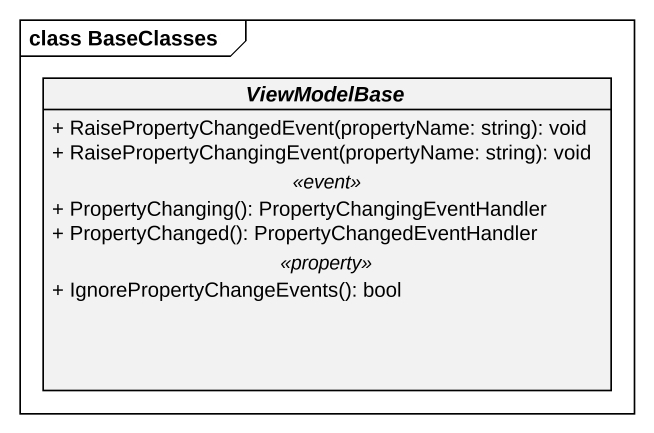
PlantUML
@startuml
mainframe class BaseClasses
hide circle
hide empty members
skinparam classAttributeIconSize 0
abstract class ViewModelBase {
  + RaisePropertyChangedEvent(propertyName: string): void
  + RaisePropertyChangingEvent(propertyName: string): void
  .. <<event>> ..
  + PropertyChanging(): PropertyChangingEventHandler
  + PropertyChanged(): PropertyChangedEventHandler
  .. <<property>> ..
  + IgnorePropertyChangeEvents(): bool
}
@enduml
